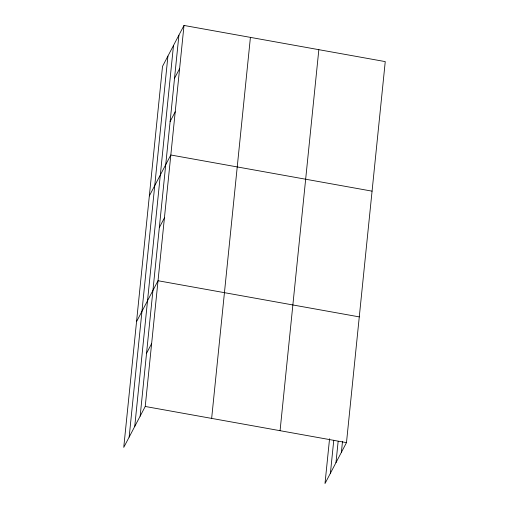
<?xml version="1.0" encoding="UTF-8"?>
<svg xmlns="http://www.w3.org/2000/svg" width="509" height="509" viewBox="0 0 509 509"><rect width="100%" height="100%" fill="white"/><g stroke="black" fill="none" stroke-linecap="round" stroke-linejoin="round"><path stroke-width="0.76" d="M129.159 437.085L167.925 56.066M134.739 426.466L173.499 45.447M140.147 416.158L178.913 35.146M184.003 25.45L162.517 66.374L123.751 447.392L145.237 406.468L184.003 25.45L385.249 61.608L346.483 442.626L324.997 483.55L329.558 438.758M211.649 418.398L250.415 37.386M280.071 430.69L318.838 49.678M330.411 473.243L333.77 440.24M335.985 462.624L338.141 441.411M341.393 452.323L342.512 441.316M174.517 78.329L179.607 68.632M170.127 121.511L175.217 111.815M149.334 195.92L170.82 154.997L372.066 191.155M159.336 227.555L164.426 217.865M136.546 321.656L158.032 280.733L359.278 316.891M146.541 353.291L151.631 343.6M145.237 406.468L346.483 442.626"/></g></svg>
